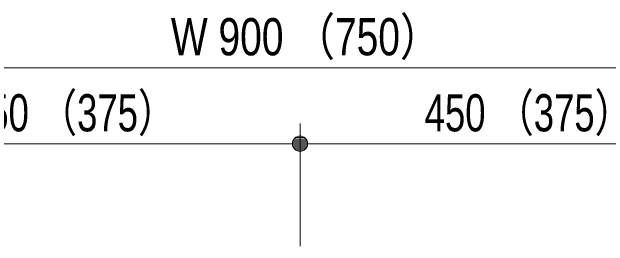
# Model space of a CAD drawing. Units: millimetres, scale not verified. Extents: x -6062 to 6062, y -3045 to 3045.
# Drawn here: x -2351 to -1764, y -941 to -710 of the extents above; entities that cross this region are included whole.
import ezdxf
from ezdxf.enums import TextEntityAlignment as Align

# ---------------------------------------------------------------- set-up
doc = ezdxf.new("R2010")
doc.units = ezdxf.units.MM
doc.header["$LTSCALE"] = 20
doc.layers.add('0-2_2寸法-1', color=7, linetype='Continuous', lineweight=9)
doc.layers.add('0-3_0', color=7, linetype='Continuous', lineweight=9)
doc.styles.add('ＭＳ Ｐゴシック', font='')
doc.styles.get('ＭＳ Ｐゴシック').set_extended_font_data('MS PGothic')

# ---------------------------------------------------------------- blocks, each defined once
blk = doc.blocks.new('_Dot')
at = {"layer": '0-3_0'}
for p, q in [((-10, 0), (-20, 0)), ((9.78, 2), (-9.78, 2)), ((7.99, 6), (-7.99, 6)), ((9.16, -3.98), (-9.16, -3.98)), ((6, -7.98), (-6, -7.98))]:
    blk.add_line(p, q, dxfattribs=at)
for points in [[(10, 0), (9.92, 1.25), (9.69, 2.49), (9.3, 3.68), (8.76, 4.82), (8.09, 5.88), (7.29, 6.85), (6.37, 7.71), (5.36, 8.44), (4.26, 9.05), (3.09, 9.51), (1.87, 9.82), (0.63, 9.98), (-0.63, 9.98), (-1.87, 9.82), (-3.09, 9.51), (-4.26, 9.05), (-5.36, 8.44), (-6.37, 7.71), (-7.29, 6.85), (-8.09, 5.88), (-8.76, 4.82), (-9.3, 3.68), (-9.69, 2.49), (-9.92, 1.25), (-10, 0), (0, 0)], [(-10, 0), (-9.92, -1.25), (-9.69, -2.49), (-9.3, -3.68), (-8.76, -4.82), (-8.09, -5.88), (-7.29, -6.85), (-6.37, -7.71), (-5.36, -8.44), (-4.26, -9.05), (-3.09, -9.51), (-1.87, -9.82), (-0.63, -9.98), (0.63, -9.98), (1.87, -9.82), (3.09, -9.51), (4.26, -9.05), (5.36, -8.44), (6.37, -7.71), (7.29, -6.85), (8.09, -5.88), (8.76, -4.82), (9.3, -3.68), (9.69, -2.49), (9.92, -1.25), (10, 0), (0, 0)]]:
    blk.add_lwpolyline(points, close=True, dxfattribs=at)

msp = doc.modelspace()

# ---------------------------------------------------------------- linework, layer by layer
at = {"layer": '0-2_2寸法-1'}
for p, q in [((-1632.51, -765), (-2502.49, -765)), ((-2067.5, -941), (-2067.5, -820)), ((-2067.5, -941), (-2067.5, -820)), ((-2502.49, -840), (-2082.51, -840)), ((-1632.51, -840), (-2052.49, -840))]:
    msp.add_line(p, q, dxfattribs=at)

# ---------------------------------------------------------------- block references
at = {"layer": '0-2_2寸法-1', "xscale": 0.7503418, "yscale": 0.7503418}
msp.add_blockref('_Dot', (-2067.5, -840), dxfattribs=at)
at = {"layer": '0-2_2寸法-1', "xscale": 0.7503418, "yscale": 0.7503418, "rotation": 180}
msp.add_blockref('_Dot', (-2067.5, -840), dxfattribs=at)

# ---------------------------------------------------------------- texts
at = {"layer": '0-2_2寸法-1', "style": 'ＭＳ Ｐゴシック'}
for s, height, width, p in [('W 900 （750）', 36.69, 0.8, (-2194.77, -763.81)), ('450 （375）', 36.66, 0.75, (-2394.71, -838.81)), ('450 （375）', 36.66, 0.75, (-1944.71, -838.81))]:
    msp.add_text(s, height=height, dxfattribs=dict(at, width=width)).set_placement(p, align=Align.BOTTOM_LEFT)

doc.saveas('drawing.dxf')
